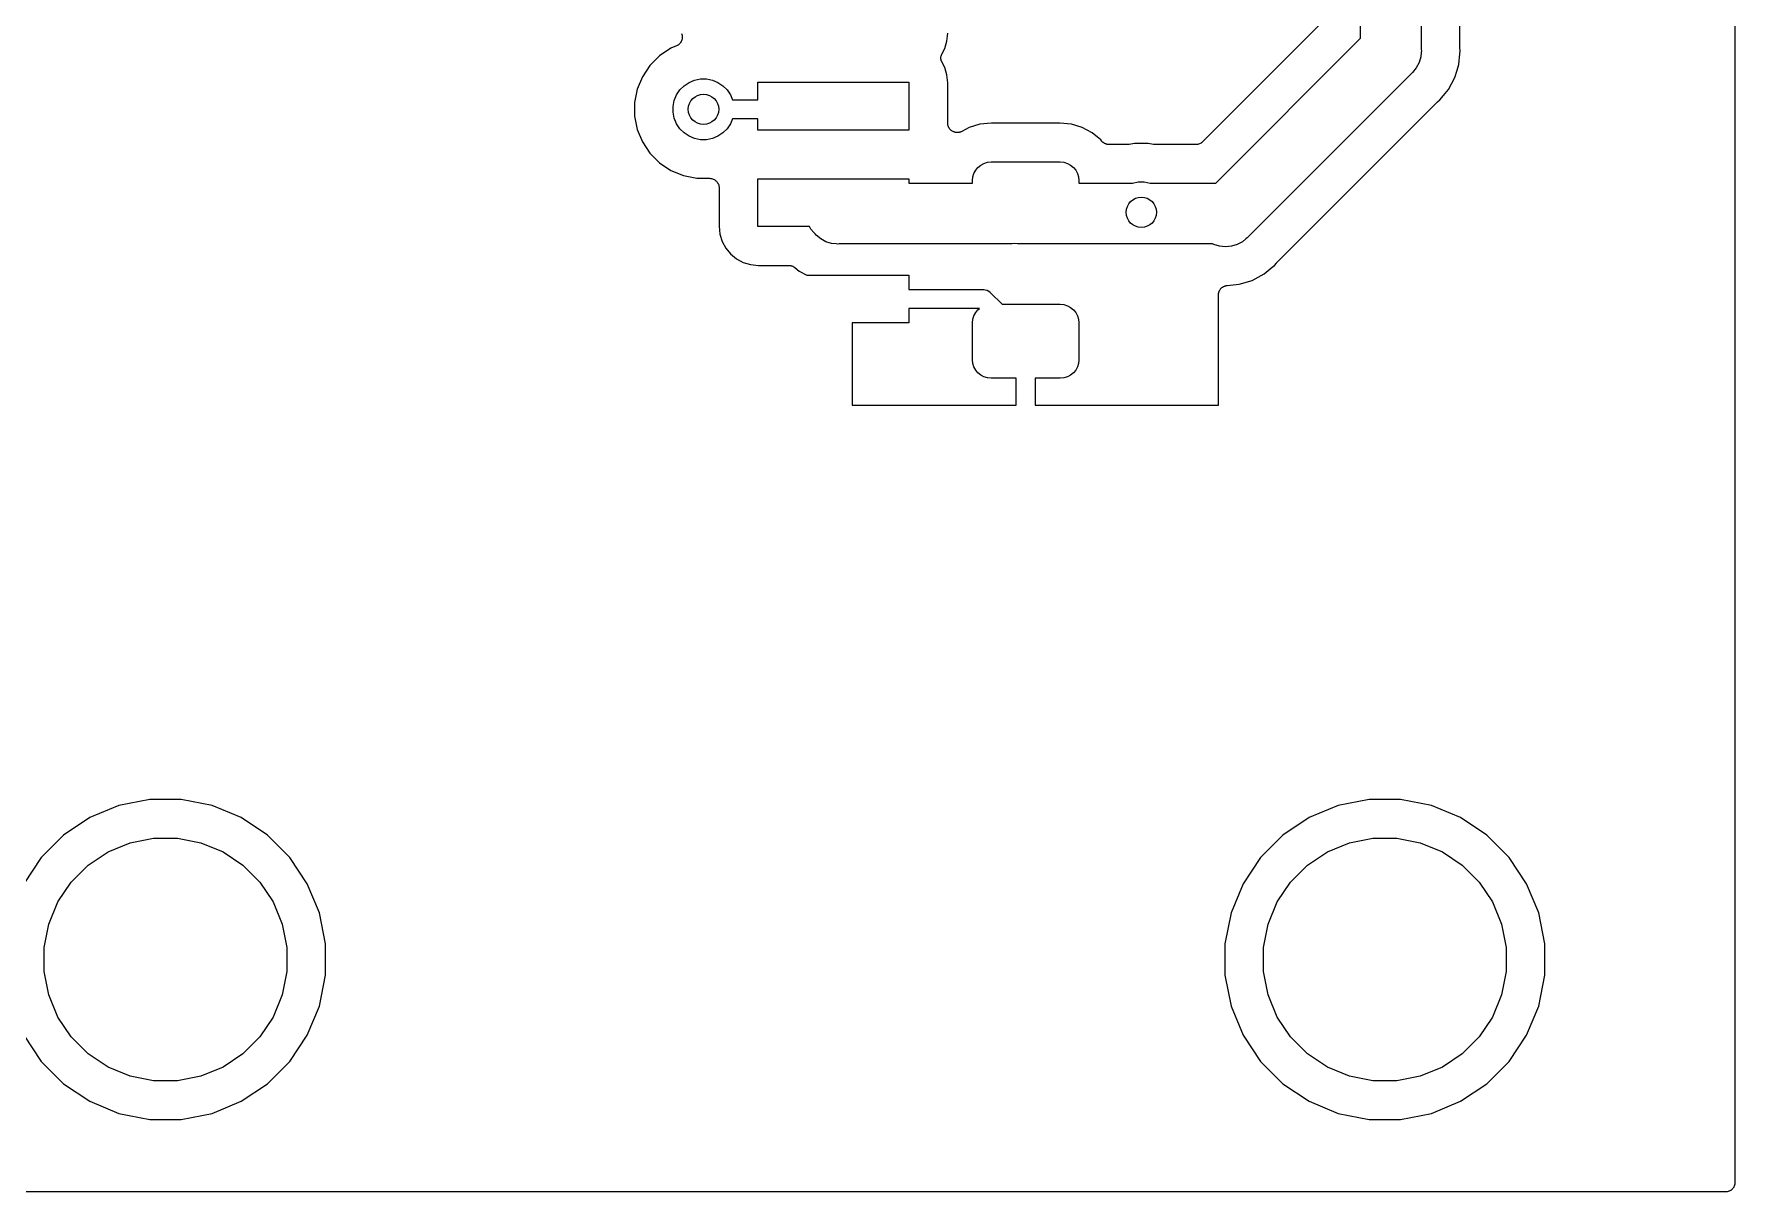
# Model space of a CAD drawing. Extents: x 3.65 to 7.93, y -5.83 to -2.58.
# Drawn here: x 7.045 to 7.928, y -5.828 to -5.228 of the extents above; entities that cross this region are included whole.
import ezdxf

# ---------------------------------------------------------------- set-up
doc = ezdxf.new("R2010")
doc.units = 0
doc.header["$MEASUREMENT"] = 0
doc.layers.add('BLACK', color=7, linetype='CONTINUOUS')

msp = doc.modelspace()

# ---------------------------------------------------------------- linework, layer by layer
at = {"layer": 'BLACK', "linetype": 'CONTINUOUS'}
for p, q in [((7.92803, -2.58697), (7.92803, -5.82303)), ((7.73378, -5.22978), (7.73378, -5.00979)), ((7.76528, -5.01217), (7.76528, -5.23553)), ((7.78528, -5.2343), (7.78528, -5.0304)), ((7.71232, -5.22296), (7.65183, -5.28344)), ((7.37915, -5.23354), (7.37874, -5.23376)), ((7.37958, -5.23331), (7.37915, -5.23354)), ((7.37959, -5.23331), (7.37958, -5.23331)), ((7.3796, -5.2333), (7.37959, -5.23331)), ((7.37996, -5.233), (7.3796, -5.2333)), ((7.38034, -5.2327), (7.37996, -5.233)), ((7.38035, -5.23268), (7.38034, -5.23269)), ((7.38034, -5.23269), (7.38034, -5.2327)), ((7.38066, -5.23232), (7.38035, -5.23268)), ((7.38096, -5.23195), (7.38066, -5.23232)), ((7.38097, -5.23194), (7.38096, -5.23195)), ((7.38098, -5.23193), (7.38097, -5.23194)), ((7.3812, -5.23151), (7.38098, -5.23193)), ((7.38143, -5.23109), (7.3812, -5.23151)), ((7.38144, -5.23107), (7.38143, -5.23108)), ((7.38143, -5.23108), (7.38143, -5.23109)), ((7.38158, -5.23062), (7.38144, -5.23107)), ((7.38147, -5.22728), (7.3816, -5.22774)), ((7.38172, -5.23016), (7.38158, -5.23062)), ((7.3816, -5.22774), (7.38173, -5.22819)), ((7.38177, -5.22967), (7.38172, -5.23014)), ((7.38172, -5.23014), (7.38172, -5.23015)), ((7.38172, -5.23015), (7.38172, -5.23016)), ((7.38173, -5.22819), (7.38174, -5.22821)), ((7.38174, -5.22821), (7.38174, -5.22822)), ((7.38174, -5.22822), (7.38178, -5.22869)), ((7.38182, -5.22919), (7.38177, -5.22967)), ((7.38178, -5.22869), (7.38183, -5.22917)), ((7.38183, -5.22917), (7.38182, -5.22918)), ((7.38182, -5.22918), (7.38182, -5.22919)), ((7.51798, -5.23509), (7.51912, -5.23132)), ((7.51912, -5.23132), (7.51953, -5.22716)), ((7.65865, -5.3049), (7.73378, -5.22978)), ((7.37005, -5.23885), (7.36507, -5.24383)), ((7.3759, -5.23493), (7.37005, -5.23885)), ((7.37874, -5.23376), (7.3759, -5.23493)), ((7.51604, -5.24043), (7.51605, -5.23997)), ((7.51605, -5.24045), (7.51604, -5.24043)), ((7.51605, -5.23945), (7.51615, -5.239)), ((7.51605, -5.23948), (7.51605, -5.23945)), ((7.51605, -5.2395), (7.51605, -5.23948)), ((7.51605, -5.23997), (7.51605, -5.2395)), ((7.51605, -5.24048), (7.51605, -5.24045)), ((7.51613, -5.24093), (7.51605, -5.24048)), ((7.51622, -5.24139), (7.51613, -5.24093)), ((7.51615, -5.239), (7.51624, -5.23854)), ((7.51623, -5.24141), (7.51622, -5.24139)), ((7.51623, -5.24143), (7.51623, -5.24141)), ((7.51641, -5.24186), (7.51623, -5.24143)), ((7.51624, -5.23854), (7.51625, -5.23852)), ((7.51625, -5.2385), (7.51644, -5.23807)), ((7.51625, -5.23852), (7.51625, -5.2385)), ((7.51658, -5.2423), (7.51641, -5.24186)), ((7.51644, -5.23807), (7.51661, -5.23764)), ((7.5166, -5.24234), (7.51658, -5.2423)), ((7.51661, -5.24236), (7.5166, -5.24234)), ((7.5166, -5.24234), (7.5166, -5.24234)), ((7.5166, -5.24234), (7.5166, -5.24234)), ((7.51661, -5.23764), (7.51798, -5.23509)), ((7.51798, -5.24491), (7.51661, -5.24236)), ((7.76415, -5.24235), (7.76268, -5.24509)), ((7.76505, -5.23939), (7.76415, -5.24235)), ((7.76528, -5.23707), (7.76505, -5.23939)), ((7.76528, -5.23553), (7.76535, -5.2363)), ((7.76535, -5.2363), (7.76528, -5.23707)), ((7.78476, -5.24331), (7.7853, -5.23781)), ((7.7853, -5.23451), (7.78528, -5.2343)), ((7.78529, -5.23472), (7.7853, -5.23451)), ((7.7853, -5.23479), (7.78529, -5.23472)), ((7.78545, -5.2363), (7.7853, -5.23479)), ((7.7853, -5.23781), (7.78545, -5.2363)), ((7.7853, -5.23781), (7.7853, -5.23781)), ((7.36116, -5.24968), (7.35846, -5.25619)), ((7.36507, -5.24383), (7.36116, -5.24968)), ((7.38824, -5.25147), (7.39128, -5.25087)), ((7.39128, -5.25087), (7.39439, -5.25087)), ((7.39439, -5.25087), (7.39743, -5.25147)), ((7.51912, -5.24868), (7.51798, -5.24491)), ((7.51953, -5.25284), (7.51912, -5.24868)), ((7.76012, -5.24798), (7.67538, -5.33271)), ((7.76072, -5.24749), (7.76012, -5.24798)), ((7.76268, -5.24509), (7.76072, -5.24749)), ((7.77939, -5.25626), (7.78271, -5.25005)), ((7.78271, -5.25005), (7.78383, -5.24635)), ((7.78383, -5.24635), (7.78384, -5.24635)), ((7.78384, -5.24635), (7.78476, -5.24331)), ((7.35846, -5.25619), (7.35709, -5.26309)), ((7.37769, -5.26202), (7.37888, -5.25915)), ((7.37888, -5.25915), (7.3806, -5.25658)), ((7.3806, -5.25658), (7.3828, -5.25438)), ((7.3828, -5.25438), (7.38538, -5.25266)), ((7.38538, -5.25266), (7.38824, -5.25147)), ((7.39743, -5.25147), (7.40029, -5.25266)), ((7.40029, -5.25266), (7.40287, -5.25438)), ((7.40287, -5.25438), (7.40507, -5.25658)), ((7.40507, -5.25658), (7.40679, -5.25915)), ((7.40679, -5.25915), (7.40784, -5.26169)), ((7.42106, -5.26169), (7.42106, -5.2526)), ((7.42106, -5.2526), (7.49941, -5.2526)), ((7.49941, -5.2526), (7.49941, -5.2774)), ((7.51953, -5.27368), (7.51953, -5.25284)), ((7.77493, -5.2617), (7.77676, -5.25947)), ((7.77676, -5.25947), (7.77939, -5.25626)), ((7.35709, -5.26309), (7.35709, -5.27014)), ((7.37709, -5.26506), (7.37769, -5.26202)), ((7.37709, -5.26817), (7.37709, -5.26506)), ((7.37769, -5.27121), (7.37709, -5.26817)), ((7.40784, -5.26169), (7.42106, -5.26169)), ((7.69039, -5.34599), (7.77339, -5.26299)), ((7.77339, -5.26299), (7.77344, -5.26294)), ((7.77344, -5.26294), (7.7736, -5.26281)), ((7.7736, -5.26281), (7.77375, -5.26266)), ((7.77375, -5.26266), (7.77493, -5.2617)), ((7.35709, -5.27014), (7.35846, -5.27704)), ((7.35846, -5.27704), (7.36116, -5.28355)), ((7.37888, -5.27407), (7.37769, -5.27121)), ((7.3806, -5.27665), (7.37888, -5.27407)), ((7.3828, -5.27885), (7.3806, -5.27665)), ((7.40507, -5.27665), (7.40287, -5.27885)), ((7.40679, -5.27407), (7.40507, -5.27665)), ((7.40784, -5.27154), (7.40679, -5.27407)), ((7.42106, -5.27154), (7.40784, -5.27154)), ((7.42106, -5.2774), (7.42106, -5.27154)), ((7.49941, -5.2774), (7.42106, -5.2774)), ((7.51955, -5.27391), (7.51953, -5.27368)), ((7.51955, -5.27414), (7.51955, -5.27391)), ((7.5196, -5.27439), (7.51955, -5.27414)), ((7.51963, -5.27465), (7.5196, -5.27439)), ((7.51969, -5.27487), (7.51963, -5.27465)), ((7.51974, -5.2751), (7.51969, -5.27487)), ((7.51983, -5.27534), (7.51974, -5.2751)), ((7.51991, -5.27558), (7.51983, -5.27534)), ((7.52002, -5.27579), (7.51991, -5.27558)), ((7.5201, -5.276), (7.52002, -5.27579)), ((7.52025, -5.27622), (7.5201, -5.276)), ((7.52037, -5.27644), (7.52025, -5.27622)), ((7.52051, -5.27662), (7.52037, -5.27644)), ((7.52064, -5.27682), (7.52051, -5.27662)), ((7.52082, -5.277), (7.52064, -5.27682)), ((7.52098, -5.2772), (7.52082, -5.277)), ((7.52116, -5.27735), (7.52098, -5.2772)), ((7.52132, -5.27751), (7.52116, -5.27735)), ((7.52154, -5.27766), (7.52132, -5.27751)), ((7.52173, -5.27782), (7.52154, -5.27766)), ((7.53067, -5.27606), (7.52689, -5.27809)), ((7.53624, -5.27437), (7.53067, -5.27606)), ((7.54228, -5.27378), (7.53624, -5.27437)), ((7.57772, -5.27378), (7.54228, -5.27378)), ((7.58376, -5.27437), (7.57772, -5.27378)), ((7.58933, -5.27606), (7.58376, -5.27437)), ((7.59446, -5.27881), (7.58933, -5.27606)), ((7.36116, -5.28355), (7.36507, -5.2894)), ((7.38538, -5.28057), (7.3828, -5.27885)), ((7.38824, -5.28176), (7.38538, -5.28057)), ((7.39128, -5.28236), (7.38824, -5.28176)), ((7.39439, -5.28236), (7.39128, -5.28236)), ((7.39743, -5.28176), (7.39439, -5.28236)), ((7.40029, -5.28057), (7.39743, -5.28176)), ((7.40287, -5.27885), (7.40029, -5.28057)), ((7.52194, -5.27793), (7.52173, -5.27782)), ((7.52213, -5.27806), (7.52194, -5.27793)), ((7.52237, -5.27816), (7.52213, -5.27806)), ((7.52259, -5.27829), (7.52237, -5.27816)), ((7.52281, -5.27835), (7.52259, -5.27829)), ((7.52303, -5.27844), (7.52281, -5.27835)), ((7.52328, -5.2785), (7.52303, -5.27844)), ((7.52353, -5.27857), (7.52328, -5.2785)), ((7.52376, -5.2786), (7.52353, -5.27857)), ((7.52398, -5.27865), (7.52376, -5.2786)), ((7.52424, -5.27865), (7.52398, -5.27865)), ((7.5245, -5.27868), (7.52424, -5.27865)), ((7.52473, -5.27865), (7.5245, -5.27868)), ((7.52496, -5.27866), (7.52473, -5.27865)), ((7.52521, -5.27861), (7.52496, -5.27866)), ((7.52547, -5.27859), (7.52521, -5.27861)), ((7.52569, -5.27852), (7.52547, -5.27859)), ((7.52592, -5.27848), (7.52569, -5.27852)), ((7.52616, -5.27838), (7.52592, -5.27848)), ((7.5264, -5.27831), (7.52616, -5.27838)), ((7.52661, -5.2782), (7.5264, -5.27831)), ((7.52683, -5.27812), (7.52661, -5.2782)), ((7.52689, -5.27809), (7.52683, -5.27812)), ((7.59896, -5.2825), (7.59446, -5.27881)), ((7.59943, -5.28307), (7.59896, -5.2825)), ((7.59959, -5.28323), (7.59943, -5.28307)), ((7.59972, -5.2834), (7.59959, -5.28323)), ((7.59993, -5.28357), (7.59972, -5.2834)), ((7.60012, -5.28376), (7.59993, -5.28357)), ((7.6003, -5.28389), (7.60012, -5.28376)), ((7.60047, -5.28403), (7.6003, -5.28389)), ((7.60071, -5.28416), (7.60047, -5.28403)), ((7.60093, -5.28431), (7.60071, -5.28416)), ((7.60113, -5.28439), (7.60093, -5.28431)), ((7.60133, -5.2845), (7.60113, -5.28439)), ((7.60158, -5.28458), (7.60133, -5.2845)), ((7.60183, -5.28468), (7.60158, -5.28458)), ((7.60205, -5.28473), (7.60183, -5.28468)), ((7.60226, -5.28479), (7.60205, -5.28473)), ((7.60252, -5.28482), (7.60226, -5.28479)), ((7.60279, -5.28488), (7.60252, -5.28482)), ((7.60301, -5.28488), (7.60279, -5.28488)), ((7.60323, -5.2849), (7.60301, -5.28488)), ((7.6033, -5.2849), (7.60323, -5.2849)), ((7.61272, -5.2849), (7.6033, -5.2849)), ((7.61317, -5.28486), (7.61272, -5.2849)), ((7.61363, -5.28482), (7.61317, -5.28486)), ((7.61369, -5.28481), (7.61363, -5.28482)), ((7.6137, -5.28481), (7.61369, -5.28481)), ((7.61369, -5.28481), (7.61369, -5.28481)), ((7.61369, -5.28481), (7.61369, -5.28481)), ((7.61648, -5.28425), (7.6137, -5.28481)), ((7.62352, -5.28425), (7.61648, -5.28425)), ((7.6263, -5.28481), (7.62352, -5.28425)), ((7.62676, -5.28485), (7.6263, -5.28481)), ((7.62721, -5.2849), (7.62676, -5.28485)), ((7.62727, -5.2849), (7.62721, -5.2849)), ((7.62728, -5.2849), (7.62727, -5.2849)), ((7.62727, -5.2849), (7.62727, -5.2849)), ((7.6483, -5.2849), (7.62728, -5.2849)), ((7.62728, -5.2849), (7.62728, -5.2849)), ((7.64876, -5.28486), (7.6483, -5.2849)), ((7.64922, -5.28482), (7.64876, -5.28486)), ((7.64924, -5.28481), (7.64922, -5.28482)), ((7.64927, -5.28481), (7.64924, -5.28481)), ((7.64971, -5.28467), (7.64927, -5.28481)), ((7.65016, -5.28454), (7.64971, -5.28467)), ((7.65018, -5.28453), (7.65016, -5.28454)), ((7.6502, -5.28452), (7.65018, -5.28453)), ((7.65061, -5.28431), (7.6502, -5.28452)), ((7.65102, -5.28409), (7.65061, -5.28431)), ((7.65104, -5.28408), (7.65102, -5.28409)), ((7.65107, -5.28407), (7.65104, -5.28408)), ((7.65142, -5.28377), (7.65107, -5.28407)), ((7.65178, -5.28349), (7.65142, -5.28377)), ((7.65182, -5.28345), (7.65178, -5.28349)), ((7.65183, -5.28344), (7.65182, -5.28345)), ((7.65182, -5.28345), (7.65182, -5.28345)), ((7.65182, -5.28345), (7.65182, -5.28345)), ((7.36507, -5.2894), (7.37005, -5.29438)), ((7.37005, -5.29438), (7.3759, -5.29829)), ((7.53671, -5.29551), (7.53836, -5.29463)), ((7.53836, -5.29463), (7.54017, -5.29408)), ((7.54017, -5.29408), (7.54204, -5.2939)), ((7.54204, -5.2939), (7.57796, -5.2939)), ((7.57796, -5.2939), (7.57983, -5.29408)), ((7.57983, -5.29408), (7.58163, -5.29463)), ((7.58163, -5.29463), (7.58329, -5.29551)), ((7.3759, -5.29829), (7.38241, -5.30099)), ((7.38241, -5.30099), (7.38931, -5.30236)), ((7.38931, -5.30236), (7.39594, -5.30236)), ((7.39594, -5.30236), (7.39598, -5.30236)), ((7.39598, -5.30236), (7.39598, -5.30236)), ((7.39598, -5.30236), (7.39598, -5.30236)), ((7.39598, -5.30236), (7.39601, -5.30236)), ((7.39601, -5.30236), (7.39648, -5.30242)), ((7.39648, -5.30242), (7.39695, -5.30246)), ((7.39695, -5.30246), (7.39696, -5.30247)), ((7.39696, -5.30247), (7.39698, -5.30247)), ((7.39698, -5.30247), (7.39743, -5.30261)), ((7.39743, -5.30261), (7.39788, -5.30275)), ((7.39788, -5.30275), (7.3979, -5.30276)), ((7.3979, -5.30276), (7.39791, -5.30277)), ((7.39791, -5.30277), (7.39832, -5.30299)), ((7.39832, -5.30299), (7.39874, -5.30322)), ((7.39874, -5.30322), (7.39875, -5.30323)), ((7.39875, -5.30323), (7.39877, -5.30324)), ((7.39877, -5.30324), (7.39913, -5.30354)), ((7.39913, -5.30354), (7.39949, -5.30384)), ((7.39949, -5.30384), (7.3995, -5.30385)), ((7.3995, -5.30385), (7.39951, -5.30386)), ((7.39951, -5.30386), (7.39981, -5.30423)), ((7.39981, -5.30423), (7.40011, -5.3046)), ((7.42106, -5.3274), (7.42106, -5.3026)), ((7.42106, -5.3026), (7.49941, -5.3026)), ((7.49941, -5.3026), (7.49941, -5.3049)), ((7.53244, -5.30349), (7.53263, -5.30162)), ((7.53244, -5.3049), (7.53244, -5.30349)), ((7.53263, -5.30162), (7.53317, -5.29982)), ((7.53317, -5.29982), (7.53406, -5.29816)), ((7.53406, -5.29816), (7.53525, -5.29671)), ((7.53525, -5.29671), (7.53671, -5.29551)), ((7.58329, -5.29551), (7.58475, -5.29671)), ((7.58475, -5.29671), (7.58594, -5.29816)), ((7.58594, -5.29816), (7.58683, -5.29982)), ((7.58683, -5.29982), (7.58737, -5.30162)), ((7.58737, -5.30162), (7.58756, -5.30349)), ((7.58756, -5.30349), (7.58756, -5.3049)), ((7.40011, -5.3046), (7.40011, -5.30461)), ((7.40011, -5.30461), (7.40013, -5.30462)), ((7.40013, -5.30462), (7.40034, -5.30504)), ((7.40034, -5.30504), (7.40056, -5.30546)), ((7.40056, -5.30546), (7.40057, -5.30547)), ((7.40057, -5.30547), (7.40058, -5.30549)), ((7.40058, -5.30549), (7.40071, -5.30594)), ((7.40071, -5.30594), (7.40085, -5.30639)), ((7.40085, -5.30639), (7.40085, -5.30641)), ((7.40085, -5.30641), (7.40085, -5.30643)), ((7.40085, -5.30643), (7.4009, -5.30689)), ((7.4009, -5.30689), (7.40094, -5.30736)), ((7.40094, -5.30736), (7.40094, -5.32716)), ((7.49941, -5.3049), (7.53244, -5.3049)), ((7.58756, -5.3049), (7.6153, -5.3049)), ((7.6153, -5.3049), (7.61541, -5.30486)), ((7.61541, -5.30486), (7.61845, -5.30425)), ((7.61845, -5.30425), (7.62155, -5.30425)), ((7.62155, -5.30425), (7.62459, -5.30486)), ((7.62459, -5.30486), (7.6247, -5.3049)), ((7.6247, -5.3049), (7.65865, -5.3049)), ((7.40094, -5.32716), (7.40135, -5.33132)), ((7.44785, -5.3274), (7.42106, -5.3274)), ((7.44857, -5.32875), (7.44785, -5.3274)), ((7.45005, -5.33055), (7.44857, -5.32875)), ((7.45074, -5.33124), (7.45005, -5.33055)), ((7.40135, -5.33132), (7.4025, -5.33509)), ((7.4025, -5.33509), (7.40435, -5.33857)), ((7.40435, -5.33857), (7.40685, -5.34161)), ((7.45123, -5.33184), (7.45074, -5.33124)), ((7.45363, -5.33381), (7.45123, -5.33184)), ((7.45637, -5.33527), (7.45363, -5.33381)), ((7.45933, -5.33617), (7.45637, -5.33527)), ((7.46165, -5.3364), (7.45933, -5.33617)), ((7.46242, -5.33647), (7.46165, -5.3364)), ((7.46165, -5.3364), (7.46165, -5.3364)), ((7.46319, -5.3364), (7.46242, -5.33647)), ((7.55296, -5.3364), (7.46319, -5.3364)), ((7.55435, -5.33626), (7.55296, -5.3364)), ((7.55574, -5.3364), (7.55435, -5.33626)), ((7.65699, -5.3364), (7.55574, -5.3364)), ((7.65765, -5.33675), (7.65699, -5.3364)), ((7.66061, -5.33765), (7.65765, -5.33675)), ((7.6637, -5.33795), (7.66061, -5.33765)), ((7.66679, -5.33765), (7.6637, -5.33795)), ((7.6637, -5.33795), (7.6637, -5.33795)), ((7.66976, -5.33675), (7.66679, -5.33765)), ((7.67249, -5.33528), (7.66976, -5.33675)), ((7.67429, -5.33381), (7.67249, -5.33528)), ((7.67489, -5.33332), (7.67429, -5.33381)), ((7.67429, -5.33381), (7.67429, -5.33381)), ((7.67538, -5.33271), (7.67489, -5.33332)), ((7.40685, -5.34161), (7.4099, -5.34411)), ((7.4099, -5.34411), (7.41337, -5.34597)), ((7.41337, -5.34597), (7.41714, -5.34711)), ((7.41714, -5.34711), (7.42131, -5.34752)), ((7.42131, -5.34752), (7.43703, -5.34752)), ((7.43703, -5.34752), (7.4371, -5.34752)), ((7.4371, -5.34752), (7.43731, -5.34755)), ((7.43731, -5.34755), (7.43753, -5.34755)), ((7.43753, -5.34755), (7.4378, -5.3476)), ((7.4378, -5.3476), (7.43807, -5.34763)), ((7.43807, -5.34763), (7.43827, -5.3477)), ((7.43827, -5.3477), (7.43849, -5.34774)), ((7.43849, -5.34774), (7.43874, -5.34784)), ((7.43874, -5.34784), (7.439, -5.34793)), ((7.439, -5.34793), (7.43919, -5.34803)), ((7.43919, -5.34803), (7.43939, -5.34811)), ((7.43939, -5.34811), (7.43961, -5.34827)), ((7.43961, -5.34827), (7.43985, -5.3484)), ((7.68793, -5.34849), (7.6891, -5.34753)), ((7.6891, -5.34753), (7.69006, -5.34635)), ((7.69006, -5.34635), (7.69011, -5.3463)), ((7.69011, -5.3463), (7.69026, -5.34615)), ((7.69026, -5.34615), (7.69039, -5.34599)), ((7.43985, -5.3484), (7.44002, -5.34854)), ((7.44002, -5.34854), (7.4402, -5.34866)), ((7.4402, -5.34866), (7.44246, -5.35052)), ((7.44246, -5.35052), (7.44636, -5.3526)), ((7.44636, -5.3526), (7.49941, -5.3526)), ((7.49941, -5.3526), (7.49941, -5.36008)), ((7.67071, -5.35736), (7.67745, -5.35531)), ((7.67745, -5.35531), (7.68366, -5.35199)), ((7.68366, -5.35199), (7.68793, -5.34849)), ((7.68793, -5.34849), (7.68793, -5.34849)), ((7.49941, -5.36008), (7.53785, -5.36008)), ((7.53785, -5.36008), (7.53809, -5.36006)), ((7.53809, -5.36006), (7.53833, -5.36008)), ((7.53833, -5.36008), (7.53833, -5.36008)), ((7.53833, -5.36008), (7.53906, -5.36015)), ((7.53906, -5.36015), (7.53998, -5.36043)), ((7.53998, -5.36043), (7.54084, -5.36089)), ((7.54084, -5.36089), (7.54159, -5.3615)), ((7.54159, -5.3615), (7.54174, -5.36169)), ((7.54174, -5.36169), (7.54777, -5.36772)), ((7.66, -5.36287), (7.66003, -5.36265)), ((7.66, -5.36294), (7.66, -5.36287)), ((7.66, -5.41975), (7.66, -5.36294)), ((7.66003, -5.36242), (7.66008, -5.36217)), ((7.66003, -5.36265), (7.66003, -5.36242)), ((7.66008, -5.36217), (7.66011, -5.3619)), ((7.66011, -5.3619), (7.66018, -5.36169)), ((7.66018, -5.36169), (7.66022, -5.36147)), ((7.66022, -5.36147), (7.66032, -5.36122)), ((7.66032, -5.36122), (7.6604, -5.36097)), ((7.6604, -5.36097), (7.66051, -5.36078)), ((7.66051, -5.36078), (7.6606, -5.36057)), ((7.6606, -5.36057), (7.66075, -5.36035)), ((7.66075, -5.36035), (7.66087, -5.36012)), ((7.66087, -5.36012), (7.66102, -5.35995)), ((7.66102, -5.35995), (7.66115, -5.35976)), ((7.66115, -5.35976), (7.66133, -5.35957)), ((7.66133, -5.35957), (7.6615, -5.35937)), ((7.6615, -5.35937), (7.66168, -5.35923)), ((7.66168, -5.35923), (7.66184, -5.35907)), ((7.66184, -5.35907), (7.66206, -5.35892)), ((7.66206, -5.35892), (7.66226, -5.35876)), ((7.66226, -5.35876), (7.66246, -5.35865)), ((7.66246, -5.35865), (7.66265, -5.35853)), ((7.66265, -5.35853), (7.66289, -5.35843)), ((7.66289, -5.35843), (7.66313, -5.35831)), ((7.66313, -5.35831), (7.66334, -5.35824)), ((7.66334, -5.35824), (7.66355, -5.35816)), ((7.66355, -5.35816), (7.66381, -5.35811)), ((7.66381, -5.35811), (7.66406, -5.35803)), ((7.66406, -5.35803), (7.66429, -5.35801)), ((7.66429, -5.35801), (7.66451, -5.35797)), ((7.66451, -5.35797), (7.67071, -5.35736)), ((7.49941, -5.36992), (7.49941, -5.3774)), ((7.53599, -5.36992), (7.49941, -5.36992)), ((7.53263, -5.37544), (7.53317, -5.37364)), ((7.53317, -5.37364), (7.53406, -5.37198)), ((7.53406, -5.37198), (7.53525, -5.37053)), ((7.53525, -5.37053), (7.53599, -5.36992)), ((7.54777, -5.36772), (7.57796, -5.36772)), ((7.57796, -5.36772), (7.57983, -5.3679)), ((7.57983, -5.3679), (7.58163, -5.36845)), ((7.58163, -5.36845), (7.58329, -5.36933)), ((7.58329, -5.36933), (7.58475, -5.37053)), ((7.58475, -5.37053), (7.58594, -5.37198)), ((7.58594, -5.37198), (7.58683, -5.37364)), ((7.58683, -5.37364), (7.58737, -5.37544)), ((7.49941, -5.3774), (7.47, -5.3774)), ((7.47, -5.3774), (7.47, -5.41975)), ((7.53244, -5.37731), (7.53263, -5.37544)), ((7.53244, -5.39651), (7.53244, -5.37731)), ((7.58737, -5.37544), (7.58756, -5.37731)), ((7.58756, -5.37731), (7.58756, -5.39651)), ((7.53263, -5.39838), (7.53244, -5.39651)), ((7.53317, -5.40018), (7.53263, -5.39838)), ((7.53406, -5.40184), (7.53317, -5.40018)), ((7.58683, -5.40018), (7.58594, -5.40184)), ((7.58737, -5.39838), (7.58683, -5.40018)), ((7.58756, -5.39651), (7.58737, -5.39838)), ((7.53525, -5.40329), (7.53406, -5.40184)), ((7.53671, -5.40449), (7.53525, -5.40329)), ((7.53836, -5.40537), (7.53671, -5.40449)), ((7.54017, -5.40592), (7.53836, -5.40537)), ((7.54204, -5.4061), (7.54017, -5.40592)), ((7.55508, -5.4061), (7.54204, -5.4061)), ((7.55508, -5.42), (7.55508, -5.4061)), ((7.57796, -5.4061), (7.56492, -5.4061)), ((7.56492, -5.4061), (7.56492, -5.42)), ((7.57983, -5.40592), (7.57796, -5.4061)), ((7.58163, -5.40537), (7.57983, -5.40592)), ((7.58329, -5.40449), (7.58163, -5.40537)), ((7.58475, -5.40329), (7.58329, -5.40449)), ((7.58594, -5.40184), (7.58475, -5.40329)), ((7.47, -5.41975), (7.47002, -5.41998)), ((7.47002, -5.41998), (7.47025, -5.42)), ((7.47025, -5.42), (7.55508, -5.42)), ((7.56492, -5.42), (7.65975, -5.42)), ((7.65975, -5.42), (7.65998, -5.41998)), ((7.65998, -5.41998), (7.66, -5.41975)), ((7.08949, -5.62768), (7.07439, -5.63393)), ((7.10553, -5.62449), (7.08949, -5.62768)), ((7.12187, -5.62449), (7.10553, -5.62449)), ((7.13791, -5.62768), (7.12187, -5.62449)), ((7.15301, -5.63393), (7.13791, -5.62768)), ((7.72217, -5.62768), (7.70707, -5.63393)), ((7.7382, -5.62449), (7.72217, -5.62768)), ((7.75455, -5.62449), (7.7382, -5.62449)), ((7.77059, -5.62768), (7.75455, -5.62449)), ((7.78569, -5.63393), (7.77059, -5.62768)), ((7.07439, -5.63393), (7.0608, -5.64302)), ((7.16661, -5.64302), (7.15301, -5.63393)), ((7.70707, -5.63393), (7.69347, -5.64302)), ((7.79928, -5.64302), (7.78569, -5.63393)), ((7.0608, -5.64302), (7.04924, -5.65458)), ((7.08386, -5.65166), (7.09533, -5.64691)), ((7.09533, -5.64691), (7.1075, -5.64449)), ((7.1075, -5.64449), (7.1199, -5.64449)), ((7.1199, -5.64449), (7.13207, -5.64691)), ((7.13207, -5.64691), (7.14354, -5.65166)), ((7.17816, -5.65458), (7.16661, -5.64302)), ((7.69347, -5.64302), (7.68191, -5.65458)), ((7.71654, -5.65166), (7.728, -5.64691)), ((7.728, -5.64691), (7.74017, -5.64449)), ((7.74017, -5.64449), (7.75258, -5.64449)), ((7.75258, -5.64449), (7.76475, -5.64691)), ((7.76475, -5.64691), (7.77622, -5.65166)), ((7.81084, -5.65458), (7.79928, -5.64302)), ((7.04924, -5.65458), (7.04015, -5.66817)), ((7.07355, -5.65855), (7.08386, -5.65166)), ((7.14354, -5.65166), (7.15386, -5.65855)), ((7.18725, -5.66817), (7.17816, -5.65458)), ((7.68191, -5.65458), (7.67283, -5.66817)), ((7.70622, -5.65855), (7.71654, -5.65166)), ((7.77622, -5.65166), (7.78653, -5.65855)), ((7.81992, -5.66817), (7.81084, -5.65458)), ((7.06477, -5.66733), (7.07355, -5.65855)), ((7.15386, -5.65855), (7.16263, -5.66733)), ((7.69745, -5.66733), (7.70622, -5.65855)), ((7.78653, -5.65855), (7.79531, -5.66733)), ((7.05788, -5.67764), (7.06477, -5.66733)), ((7.16263, -5.66733), (7.16952, -5.67764)), ((7.1935, -5.68327), (7.18725, -5.66817)), ((7.67283, -5.66817), (7.66658, -5.68327)), ((7.69056, -5.67764), (7.69745, -5.66733)), ((7.79531, -5.66733), (7.8022, -5.67764)), ((7.82618, -5.68327), (7.81992, -5.66817)), ((7.05313, -5.68911), (7.05788, -5.67764)), ((7.16952, -5.67764), (7.17427, -5.68911)), ((7.19669, -5.69931), (7.1935, -5.68327)), ((7.66658, -5.68327), (7.66339, -5.69931)), ((7.68581, -5.68911), (7.69056, -5.67764)), ((7.8022, -5.67764), (7.80695, -5.68911)), ((7.82937, -5.69931), (7.82618, -5.68327)), ((7.05071, -5.70128), (7.05313, -5.68911)), ((7.17427, -5.68911), (7.17669, -5.70128)), ((7.68339, -5.70128), (7.68581, -5.68911)), ((7.80695, -5.68911), (7.80937, -5.70128)), ((7.05071, -5.71368), (7.05071, -5.70128)), ((7.17669, -5.70128), (7.17669, -5.71368)), ((7.19669, -5.71565), (7.19669, -5.69931)), ((7.66339, -5.69931), (7.66339, -5.71565)), ((7.68339, -5.71368), (7.68339, -5.70128)), ((7.80937, -5.70128), (7.80937, -5.71368)), ((7.82937, -5.71565), (7.82937, -5.69931)), ((7.05313, -5.72585), (7.05071, -5.71368)), ((7.17669, -5.71368), (7.17427, -5.72585)), ((7.1935, -5.73169), (7.19669, -5.71565)), ((7.66339, -5.71565), (7.66658, -5.73169)), ((7.68581, -5.72585), (7.68339, -5.71368)), ((7.80937, -5.71368), (7.80695, -5.72585)), ((7.82618, -5.73169), (7.82937, -5.71565)), ((7.05788, -5.73732), (7.05313, -5.72585)), ((7.17427, -5.72585), (7.16952, -5.73732)), ((7.69056, -5.73732), (7.68581, -5.72585)), ((7.80695, -5.72585), (7.8022, -5.73732)), ((7.18725, -5.74679), (7.1935, -5.73169)), ((7.66658, -5.73169), (7.67283, -5.74679)), ((7.81992, -5.74679), (7.82618, -5.73169)), ((7.06477, -5.74764), (7.05788, -5.73732)), ((7.16952, -5.73732), (7.16263, -5.74764)), ((7.69745, -5.74764), (7.69056, -5.73732)), ((7.8022, -5.73732), (7.79531, -5.74764)), ((7.04015, -5.74679), (7.04924, -5.76038)), ((7.07355, -5.75641), (7.06477, -5.74764)), ((7.16263, -5.74764), (7.15386, -5.75641)), ((7.17816, -5.76038), (7.18725, -5.74679)), ((7.67283, -5.74679), (7.68191, -5.76038)), ((7.70622, -5.75641), (7.69745, -5.74764)), ((7.79531, -5.74764), (7.78653, -5.75641)), ((7.81084, -5.76038), (7.81992, -5.74679)), ((7.04924, -5.76038), (7.0608, -5.77194)), ((7.08386, -5.7633), (7.07355, -5.75641)), ((7.15386, -5.75641), (7.14354, -5.7633)), ((7.16661, -5.77194), (7.17816, -5.76038)), ((7.68191, -5.76038), (7.69347, -5.77194)), ((7.71654, -5.7633), (7.70622, -5.75641)), ((7.78653, -5.75641), (7.77622, -5.7633)), ((7.79928, -5.77194), (7.81084, -5.76038)), ((7.0608, -5.77194), (7.07439, -5.78103)), ((7.09533, -5.76805), (7.08386, -5.7633)), ((7.1075, -5.77047), (7.09533, -5.76805)), ((7.1199, -5.77047), (7.1075, -5.77047)), ((7.13207, -5.76805), (7.1199, -5.77047)), ((7.14354, -5.7633), (7.13207, -5.76805)), ((7.15301, -5.78103), (7.16661, -5.77194)), ((7.69347, -5.77194), (7.70707, -5.78103)), ((7.728, -5.76805), (7.71654, -5.7633)), ((7.74017, -5.77047), (7.728, -5.76805)), ((7.75258, -5.77047), (7.74017, -5.77047)), ((7.76475, -5.76805), (7.75258, -5.77047)), ((7.77622, -5.7633), (7.76475, -5.76805)), ((7.78569, -5.78103), (7.79928, -5.77194)), ((7.07439, -5.78103), (7.08949, -5.78728)), ((7.08949, -5.78728), (7.10553, -5.79047)), ((7.12187, -5.79047), (7.13791, -5.78728)), ((7.13791, -5.78728), (7.15301, -5.78103)), ((7.70707, -5.78103), (7.72217, -5.78728)), ((7.72217, -5.78728), (7.7382, -5.79047)), ((7.75455, -5.79047), (7.77059, -5.78728)), ((7.77059, -5.78728), (7.78569, -5.78103)), ((7.10553, -5.79047), (7.12187, -5.79047)), ((7.7382, -5.79047), (7.75455, -5.79047)), ((7.92778, -5.82452), (7.92764, -5.82497)), ((7.92792, -5.82407), (7.92778, -5.82452)), ((7.92793, -5.82404), (7.92792, -5.82405)), ((7.92792, -5.82405), (7.92792, -5.82407)), ((7.92798, -5.82357), (7.92793, -5.82404)), ((7.92803, -5.8231), (7.92798, -5.82357)), ((7.92803, -5.82303), (7.92803, -5.82307)), ((7.92803, -5.82307), (7.92803, -5.82307)), ((7.92803, -5.82307), (7.92803, -5.82307)), ((7.92803, -5.82307), (7.92803, -5.8231)), ((7.92303, -5.82803), (3.65697, -5.82803)), ((7.9235, -5.82799), (7.92303, -5.82803)), ((7.92397, -5.82794), (7.9235, -5.82799)), ((7.92399, -5.82794), (7.92397, -5.82794)), ((7.924, -5.82794), (7.92399, -5.82794)), ((7.92445, -5.8278), (7.924, -5.82794)), ((7.9249, -5.82767), (7.92445, -5.8278)), ((7.92492, -5.82766), (7.9249, -5.82767)), ((7.92494, -5.82765), (7.92492, -5.82766)), ((7.92535, -5.82743), (7.92494, -5.82765)), ((7.92577, -5.82722), (7.92535, -5.82743)), ((7.92578, -5.8272), (7.92577, -5.82722)), ((7.9258, -5.8272), (7.92578, -5.8272)), ((7.92616, -5.8269), (7.9258, -5.8272)), ((7.92653, -5.8266), (7.92616, -5.8269)), ((7.92654, -5.82659), (7.92653, -5.8266)), ((7.92655, -5.82658), (7.92654, -5.82659)), ((7.92686, -5.82622), (7.92655, -5.82658)), ((7.92716, -5.82586), (7.92686, -5.82622)), ((7.92717, -5.82584), (7.92716, -5.82586)), ((7.92718, -5.82583), (7.92717, -5.82584)), ((7.9274, -5.82541), (7.92718, -5.82583)), ((7.92763, -5.825), (7.9274, -5.82541)), ((7.92764, -5.82497), (7.92763, -5.82498)), ((7.92763, -5.82498), (7.92763, -5.825))]:
    msp.add_line(p, q, dxfattribs=at)
at = {"layer": 'BLACK'}
for centre in [(7.39283, -5.26661), (7.62, -5.32)]:
    msp.add_circle(centre, 0.00787, dxfattribs=at)

doc.saveas('drawing.dxf')
